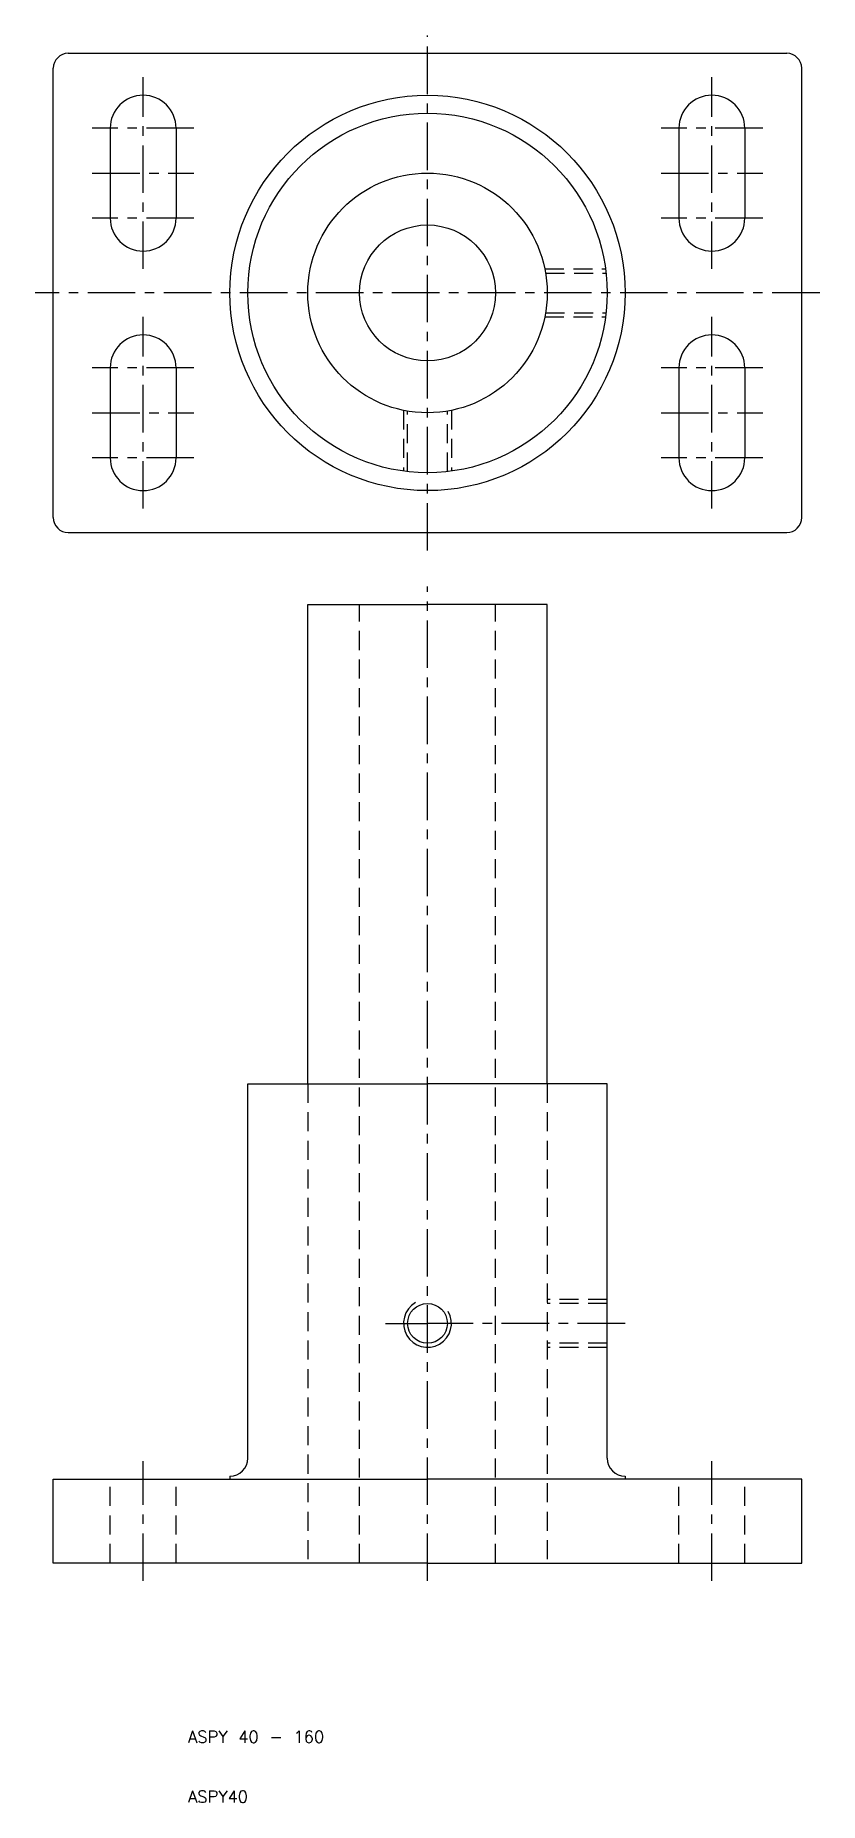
# Model space of a CAD drawing. Extents: x -16 to 116, y 10 to 305.
import ezdxf

# ---------------------------------------------------------------- set-up
doc = ezdxf.new("R2010")
doc.units = 0
doc.header["$LTSCALE"] = 0.25
doc.linetypes.add('CENTER', pattern=[50.8, 31.75, -6.35, 6.35, -6.35])
doc.linetypes.add('DASHED', pattern=[19.05, 12.7, -6.35])
doc.layers.get('0').update_dxf_attribs({"linetype": 'CONTINUOUS'})
doc.layers.add('CENTER', color=1, linetype='CENTER')
doc.styles.get("Standard").update_dxf_attribs({"font": 'txt.shx', "bigfont": 'extfont.shx'})

msp = doc.modelspace()

# ---------------------------------------------------------------- linework, layer by layer
for p, q in [((-10, 302), (110, 302)), ((-12.5, 224.5), (-12.5, 299.5)), ((112.5, 224.5), (112.5, 299.5)), ((-3, 289.5), (-3, 274.5)), ((8, 289.5), (8, 274.5)), ((92, 289.5), (92, 274.5)), ((103, 289.5), (103, 274.5)), ((-3, 249.5), (-3, 234.5)), ((8, 249.5), (8, 234.5)), ((92, 249.5), (92, 234.5)), ((103, 249.5), (103, 234.5)), ((-10, 222), (110, 222)), ((30, 130), (30, 210)), ((30, 210), (50, 210)), ((70, 210), (50, 210)), ((70, 130), (70, 210)), ((20, 67.5), (20, 130)), ((20, 130), (30, 130)), ((30, 130), (50, 130)), ((70, 130), (50, 130)), ((80, 130), (70, 130)), ((80, 67.5), (80, 130)), ((-12.5, 50), (-12.5, 64)), ((-12.5, 64), (20, 64)), ((17, 64.5), (17, 64)), ((20, 64), (50, 64)), ((80, 64), (50, 64)), ((112.5, 64), (80, 64)), ((83, 64.5), (83, 64)), ((112.5, 50), (112.5, 64)), ((50, 50), (-12.5, 50)), ((50, 50), (112.5, 50))]:
    msp.add_line(p, q)
at = {"color": 3, "linetype": 'DASHED'}
for p, q in [((69.595918, 266), (79.732137, 266)), ((69.721926, 265.3235), (79.815337, 265.3235)), ((69.595918, 258), (79.732137, 258)), ((69.721926, 258.6765), (79.815337, 258.6765)), ((46, 242.404082), (46, 232.267863)), ((46.6765, 232.184663), (46.6765, 242.278074)), ((53.3235, 232.184663), (53.3235, 242.278074)), ((54, 242.404082), (54, 232.267863)), ((38.65, 50), (38.65, 210)), ((61.35, 50), (61.35, 210)), ((30, 130), (30, 50)), ((70, 130), (70, 50)), ((80, 94), (70, 94)), ((80, 93.3235), (70, 93.3235)), ((80, 86.6765), (70, 86.6765)), ((80, 86), (70, 86)), ((-3, 50), (-3, 64)), ((8, 50), (8, 64)), ((92, 50), (92, 64)), ((103, 50), (103, 64))]:
    msp.add_line(p, q, dxfattribs=at)
for centre, radius in [((50, 262), 33), ((50, 262), 30), ((50, 262), 20), ((50, 262), 11.35), ((50, 90), 3.3235)]:
    msp.add_circle(centre, radius)
for centre, radius, start, end in [((-10, 299.5), 2.5, 90, 180), ((110, 299.5), 2.5, 0, 90), ((2.5, 289.5), 5.5, 0, 180), ((97.5, 289.5), 5.5, 0, 180), ((2.5, 274.5), 5.5, 180, 0), ((97.5, 274.5), 5.5, 180, 0), ((2.5, 249.5), 5.5, 0, 180), ((97.5, 249.5), 5.5, 0, 180), ((2.5, 234.5), 5.5, 180, 0), ((97.5, 234.5), 5.5, 180, 0), ((-10, 224.5), 2.5, 180, 270), ((110, 224.5), 2.5, 270, 0), ((17, 67.5), 3, 270, 0), ((83, 67.5), 3, 180, 270)]:
    msp.add_arc(centre, radius, start, end)
at = {"color": 3}
msp.add_arc((50, 90), 4, 120, 30, dxfattribs=at)
at = {"layer": 'CENTER', "color": 1, "linetype": 'CENTER'}
for p, q in [((50, 219), (50, 305)), ((2.5, 266), (2.5, 298)), ((97.5, 266), (97.5, 298)), ((11, 289.5), (-6, 289.5)), ((106, 289.5), (89, 289.5)), ((-6, 282), (11, 282)), ((89, 282), (106, 282)), ((11, 274.5), (-6, 274.5)), ((106, 274.5), (89, 274.5)), ((115.5, 262), (-15.5, 262)), ((2.5, 226), (2.5, 258)), ((97.5, 226), (97.5, 258)), ((11, 249.5), (-6, 249.5)), ((106, 249.5), (89, 249.5)), ((-6, 242), (11, 242)), ((89, 242), (106, 242)), ((11, 234.5), (-6, 234.5)), ((106, 234.5), (89, 234.5)), ((50, 47), (50, 213)), ((43, 90), (50, 90)), ((83, 90), (50, 90)), ((2.5, 47), (2.5, 67)), ((97.5, 47), (97.5, 67))]:
    msp.add_line(p, q, dxfattribs=at)

# ---------------------------------------------------------------- texts
for s, p in [('ASPY 40 - 160', (10, 20)), ('ASPY40', (10, 10))]:
    msp.add_text(s, height=2).set_placement(p)

doc.saveas('drawing.dxf')
